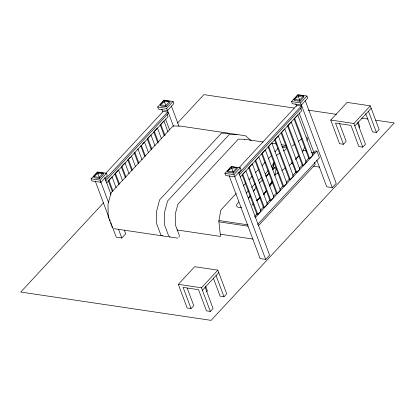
<?xml version="1.0" encoding="UTF-8"?>
<svg xmlns="http://www.w3.org/2000/svg" width="415" height="415" viewBox="0 0 415 415"><rect width="100%" height="100%" fill="white"/><g stroke="black" fill="none" stroke-linecap="round" stroke-linejoin="round"><path stroke-width="0.62" d="M274.938 175.581L276.146 168.096L274.382 167.764L272.619 169.559M274.165 162.348L272.645 168.391L274.175 162.519L271.083 166.944M111.054 192.835L107.999 204.279L108.211 216.5M304.413 147.719L302.447 152.051M306.918 140.488L307.541 138.683L306.773 137.08M266.534 190.511L263.587 194.682L266.005 190.916M269.574 185.614L271.934 181.806M179.01 237.302L179.296 235.357L175.4 224.935L175.239 214.13L177.879 204.237L238.309 139.144L244.617 139.295M269.46 185.531L271.877 181.76M256.371 187.087L253.591 190.817L254.426 189.868M250.183 195.797L248.409 198.391L250.136 195.864M253.373 191.123L254.437 189.567M263.587 194.682L266.617 190.516M269.646 186.345L272.681 182.18M259.468 183.114L262.451 179.882M238.692 201.882L236.41 204.969L236.841 206.307L238.433 207.521L241.551 207.277M246.323 193.094L248.445 190.656M265.247 173.968L268.495 170.29M91.061 178.808L97.437 171.935L106.458 173.273L107.262 175.431L100.886 182.304L91.871 180.961L91.061 178.808L100.082 180.146L106.458 173.273M157.669 107.008L164.044 100.139L173.06 101.478L173.869 103.636L167.494 110.509L158.473 109.166L157.669 107.008L166.685 108.351L173.06 101.478M97.509 172.344L93.588 176.572L94.023 177.739L99.574 178.569L103.496 174.336L103.06 173.169L97.509 172.344L99.574 178.569M164.112 100.544L160.19 104.777L160.631 105.944L166.176 106.769L170.103 102.541L169.662 101.374L164.112 100.544L166.176 106.769M105.784 173.283L163.204 111.386L167.655 112.05L168.184 113.466L105.503 181.033M105.41 179.145L167.655 112.05M130.305 157.103L128.359 159.204L132.432 170.093M137.178 149.696L137.956 148.861L142.023 159.749M142.49 143.969L144.436 141.868L148.508 152.756M163.5 121.325L160.771 124.261L165.071 135.752M106.639 182.942L168.008 116.791L167.121 114.426M111.111 192.705L172.879 126.129M103.522 202.836L20.75 292.061L211.1 320.364L394.25 122.939L375.663 120.179M177.485 123.11L203.9 94.636L294.266 108.071M111.967 225.729L116.252 237.188L121.797 238.013L125.724 233.785L124.37 230.164M224.899 173.346L231.274 166.472L240.29 167.81L241.099 169.968L234.724 176.842L225.703 175.498L224.899 173.346L233.915 174.684L240.29 167.81M291.501 101.545L297.877 94.677L306.898 96.015L307.702 98.173L301.326 105.047L292.31 103.703L291.501 101.545L300.522 102.889L306.898 96.015M231.342 166.882L227.42 171.11L227.861 172.277L233.406 173.107L237.333 168.874L236.892 167.707L231.342 166.882L233.406 173.107M297.949 95.082L294.027 99.315L294.463 100.482L300.014 101.307L303.936 97.079L303.5 95.912L297.949 95.082L300.014 101.307M238.983 167.759L296.839 105.389L301.295 106.048L301.824 107.464L239.139 175.031M239.05 173.143L301.295 106.048M240.275 176.946L301.643 110.795L300.756 108.429M236.197 193.499L220.832 210.057L218.845 220.967L220.479 236.42L177.008 229.957M243.221 185.93L245.856 183.088M248.927 179.778L251.998 176.463M255.51 172.681L258.587 169.367M262.098 165.58L265.169 162.27M268.24 158.955L271.752 155.174M274.829 151.859L277.9 148.549M187.186 288.072L193.753 305.637L191.025 308.578L187.16 308.003L178.315 284.342L194.692 266.689L217.865 270.134L226.709 293.794L223.981 296.735L220.121 296.16L213.326 277.993M339.377 123.167L346.172 141.339L343.444 144.28L339.579 143.704L330.734 120.044L347.111 102.391L370.284 105.835L379.128 129.496L376.4 132.437L372.535 131.861L365.745 113.694M254.561 216.552L257.191 213.72M260.257 210.41L263.328 207.106M266.835 203.324L269.9 200.014M273.407 196.238L276.478 192.928M279.985 189.147L282.615 186.314M286.122 182.533L289.629 178.756M292.694 175.446L296.201 171.665M299.272 168.36L302.338 165.051M305.845 161.274L308.916 157.965M312.422 154.183L315.488 150.878L316.936 151.091L319.41 157.819L257.606 224.437M257.803 214.462L260.916 211.105L245.867 170.845L242.749 174.201L257.803 214.462L256.963 214.337L242.132 174.674M264.288 207.474L267.4 204.118L252.346 163.858L249.233 167.209L264.288 207.474L263.442 207.35L248.616 167.686M270.772 200.487L273.884 197.13L258.83 156.865L255.718 160.221L270.772 200.487L269.926 200.362L255.095 160.698M277.256 193.499L280.369 190.143L265.315 149.877L262.202 153.234L277.256 193.499L276.411 193.369L261.58 153.711M283.736 186.506L286.848 183.155L271.799 142.89L268.681 146.246L283.736 186.506L282.895 186.382L268.064 146.723M290.22 179.519L293.332 176.162L278.278 135.902L275.166 139.258L290.22 179.519L289.374 179.394L274.548 139.731M296.704 172.531L299.817 169.175L284.763 128.915L281.65 132.271L296.704 172.531L295.859 172.407L281.028 132.743M303.189 165.544L306.301 162.187L291.247 121.927L288.135 125.278L303.189 165.544L302.343 165.419L287.512 125.755M309.668 158.556L312.78 155.2L297.731 114.934L294.614 118.291L309.668 158.556L308.827 158.431L293.996 118.768M255.132 217.714L316.936 151.091M258.358 225.781L315.193 164.516L314.363 162.296M178.315 284.342L201.488 287.787L217.865 270.134M330.734 120.044L353.907 123.488L370.284 105.835M202.406 290.251L218.788 272.598M354.825 125.953L371.202 108.299M206.623 291.761L207.401 290.92L205.591 286.075M359.042 127.462L359.821 126.622L358.01 121.777M191.025 308.578L183.098 287.382L198.546 289.68L206.473 310.877L210.332 311.447L213.061 308.506L205.135 287.31M343.444 144.28L335.517 123.084L350.966 125.382L358.887 146.578L362.752 147.149L365.48 144.207L357.554 123.011M229.116 175.644L260.127 258.581L265.678 259.406L269.6 255.178L238.589 172.241M316.769 160.149L326.73 186.786L332.28 187.611L336.202 183.383L305.196 100.446M266.217 176.375L269.091 173.32M291.963 162.996L289.151 165.528M295.506 159.355L298.603 156.165M296.32 158.499L298.582 156.18M251.589 187.466L255.184 183.819M258.327 180.629L261.471 177.438M265.984 176.292L269.081 173.148M295.75 159.21L298.831 156.133M256.563 200.943L259.785 197.945M263.463 194.516L264.843 193.229L263.893 194.111M252.035 205.103L253.363 203.91M256.781 200.71L260.101 197.628M256.849 200.761L260.215 197.722M292.222 145.997L294.79 144.062M298.38 141.354L301.97 138.646M278.185 172.946L275.005 174.788M281.837 170.477L285.494 168.002M276.374 155.366L279.648 153.343M283.461 150.982L286.189 149.296M265.823 175.825L267.768 174.71M281.728 146.661L286.122 145.841M173.065 125.942L180.634 126.119L245.498 135.767L251.101 140.581M229.064 133.324L221.501 133.142L159.651 199.812L156.528 211.515L156.74 223.955L160.885 235.046A1.795 1.105 -81.5 0 0 162.41 235.409M236.981 134.501L229.417 134.32L167.567 200.99L164.444 212.693L164.656 225.132L168.801 236.223A1.795 1.105 -81.5 0 0 170.051 236.815M308.371 110.167L336.57 114.364M361.564 118.078L367.975 119.032M244.549 139.243L263.089 141.997M271.394 143.232L276.509 143.995M280.986 144.659L286.101 145.421M282.309 147.367L286.791 148.036M302.8 150.412L306.638 150.987M311.473 152.461L314.036 152.839M305.456 162.063L306.301 162.187M313.299 166.197L319.706 167.146M219.141 220.562L247.963 224.847M218.715 221.807L248.175 226.191M220.329 234.205L252.989 239.066M113.959 228.665L168.184 236.726M169.47 236.918L177.807 238.158M368.473 111.241L376.4 132.437M353.907 123.488L362.752 147.149M301.274 104.673L332.28 187.611M300.522 102.889L301.326 105.047M295.724 103.849L296.626 106.271M299.116 112.932L314.056 152.886M234.667 176.474L265.678 259.406M233.915 174.684L234.724 176.842M171.359 105.903L179.026 126.409M167.437 110.131L173.522 126.414M166.685 108.351L167.494 110.509M161.886 109.306L162.789 111.718M165.492 118.955L169.553 129.812M163.889 120.905L167.956 131.794M160.154 124.739L164.226 135.627M216.054 275.539L223.981 296.735M161.476 138.781L157.404 127.893L154.292 131.249L158.364 142.138M153.675 131.726L157.97 143.222M154.992 145.769L150.92 134.88L147.807 138.237L151.88 149.125M147.19 138.719L151.262 149.607M201.488 287.787L210.332 311.447M141.323 145.224L145.395 156.113M140.706 145.707L144.778 156.595M134.844 152.212L138.911 163.1M134.221 152.694L138.294 163.583M131.472 155.848L135.544 166.737M127.742 159.682L131.809 170.57M129.06 173.724L124.988 162.836L121.875 166.192L125.947 177.081M121.481 167.276L125.33 177.558M122.575 180.712L118.503 169.823L115.391 173.179L119.463 184.068M114.773 173.657L118.846 184.545M116.091 187.699L112.024 176.811L108.912 180.167L112.979 191.056M108.289 180.644L112.361 191.533M104.756 177.703L111.07 194.583M100.829 181.931L108.497 202.432M118.643 229.568L121.797 238.013M100.082 180.146L100.886 182.304M95.279 181.106L109.036 217.891M109.487 219.094L110.162 220.905M110.836 222.715L111.516 224.525M108.232 216.63L112.361 227.679M103.06 173.169L99.138 177.397L93.588 176.572L97.862 173.641L103.06 173.169M169.662 101.374L165.741 105.602L160.19 104.777L164.47 101.846L169.662 101.374M236.892 167.707L232.971 171.935L227.42 171.11L231.7 168.179L236.892 167.707M303.5 95.912L299.578 100.139L294.027 99.315L298.302 96.384L303.5 95.912M274.382 167.764L272.608 169.642L274.382 167.764M292.253 162.675L291.351 163.598L292.233 162.722"/></g></svg>
